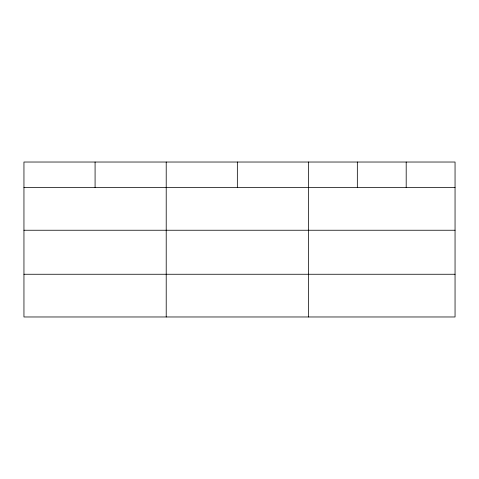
<?xml version="1.0" encoding="UTF-8"?>
<svg xmlns="http://www.w3.org/2000/svg" width="479" height="479" viewBox="0 0 479 479"><rect width="100%" height="100%" fill="white"/><g stroke="black" fill="none" stroke-linecap="round" stroke-linejoin="round"><path stroke-width="0.72" d="M455.05 230.243L455.05 162.028L23.95 162.028L23.95 316.972L455.05 316.972L455.05 230.243L23.95 230.243M23.95 187.529L455.05 187.529M23.95 274.257L455.05 274.257M406.192 162.028L406.192 187.529M357.334 162.028L357.334 187.529M308.476 162.028L308.476 316.972M237.344 162.028L237.344 187.529M166.213 162.028L166.213 316.972M95.082 162.028L95.082 187.529"/></g></svg>
